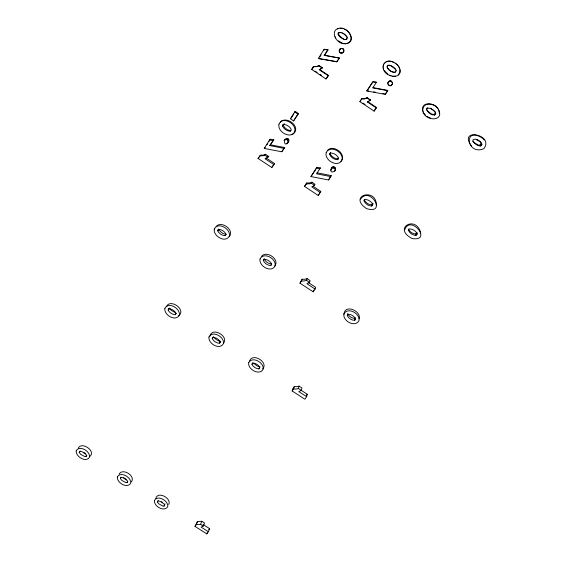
<?xml version="1.0" encoding="UTF-8"?>
<svg xmlns="http://www.w3.org/2000/svg" width="562" height="562" viewBox="0 0 562 562"><rect width="100%" height="100%" fill="white"/><g stroke="black" fill="none" stroke-linecap="round" stroke-linejoin="round"><path stroke-width="0.84" d="M340.972 48.423C344.302 47.285 345.131 52.87 341.815 53.046C338.647 53.762 338.282 48.43 341.373 48.402L340.158 48.81M340.565 48.789L339.181 51.275M391.475 81.202L392.409 82.937L391.475 81.202C390.049 80.24 388.054 81.455 387.949 83.085L388.342 81.961M331.805 168.08C342.195 168.586 326.473 177.128 332.261 167.153C334.523 165.509 336.94 169.253 334.615 170.729M390.555 85.74L391.377 85.073L390.555 85.74C388.876 86.126 387.499 84.377 387.977 82.79M341.815 53.046C344.113 52.554 344.253 48.824 341.851 48.381L342.244 48.36M391.377 85.382L392.388 83.857L392.402 82.649M391.475 81.483L390.674 80.865M389.677 85.761L387.935 83.984M388.314 82.249L389.803 80.9M366.867 90.995L372.782 81.947L376.421 82.256L372.929 81.659L366.867 90.995L385.265 94.367L387.689 90.707L387.717 90.356L372.929 87.588M372.444 205.425L372.866 203.282L372.444 205.425L371.651 206.029C368.56 206.05 365.272 203.837 364.092 200.971L364.302 199.805C365.469 202.643 368.735 204.842 371.798 204.821L372.592 204.224M371.651 206.029L371.798 204.821M79.214 452.396L79.909 451.272L82.221 451.764L86.148 454.602L86.422 456.182L84.883 456.611L80.647 454.272L79.214 452.396L80.225 451.075M385.265 94.367L387.717 90.356M347.527 314.27L347.316 315.563C348.496 318.268 351.615 320.291 354.545 320.34L355.296 319.806L355.472 318.485M354.545 320.34L354.812 318.366L355.563 317.832M120.359 478.494L121.083 477.391L123.401 477.89L127.3 480.707L127.553 482.273L125.993 482.681L121.771 480.355L120.359 478.494L121.237 477.089M168.27 309.262L168.958 308.791C171.824 308.875 174.838 310.786 176.089 313.364L175.232 314.72C172.372 314.65 169.408 312.655 168.143 310.091L169.317 308.032M155.779 498.452C157.789 490.71 171.754 498.227 168.783 504.521M157.416 501.992L158.161 500.904L160.479 501.409L164.357 504.212L164.582 505.758L163.008 506.158L158.807 503.84L157.416 501.992L158.175 500.517M210.076 336.013C212.162 326.403 229.486 336.483 223.367 343.424M217.852 229.9L218.583 229.38C221.576 229.415 224.751 231.46 225.98 234.178L225.053 235.647C222.067 235.633 218.955 233.497 217.705 230.792L218.695 229.008M388.194 65.227C386.157 66.969 388.609 64.511 389.543 65.206C392.262 66.063 395.395 67.756 396.168 70.707L395.023 72.442C391.756 72.54 387.991 70.053 387.113 66.878C388.272 69.913 391.735 72.343 394.995 72.231L396.168 70.707M212.246 338.626L213.089 337.348C215.934 337.439 218.955 339.322 220.185 341.893L219.299 343.227C216.454 343.15 213.497 341.183 212.246 338.626L213.497 336.582M249.486 361.507C251.678 352.037 268.959 362.019 262.735 368.897M282.531 126.036L282.714 125.059L284.33 123.879L283.501 124.483C286.662 124.441 290.041 126.661 291.249 129.569L290.224 131.192C287.07 131.248 283.754 128.93 282.531 126.036L283.36 125.424L283.55 124.455L282.714 125.059M263.606 259.827L264.351 259.321C267.315 259.363 270.498 261.372 271.706 264.091L270.751 265.531C267.779 265.503 264.667 263.409 263.438 260.705L264.224 258.794M251.952 364.309L252.816 363.045C255.64 363.15 258.668 365.005 259.876 367.576L258.963 368.89C256.139 368.798 253.174 366.867 251.952 364.309L252.598 362.827M345.18 39.656C342.258 38.89 339.076 37.106 338.036 34.099L338.254 33.046L339.097 32.406L342.413 32.982M343.579 39.115L338.984 35.476L338.675 33.144L339.511 32.512L340.853 32.484M329.739 154.536L330.414 152.752L329.739 154.536C330.941 157.437 334.257 159.72 337.397 159.671L338.598 158.182L337.397 159.671M383.066 66.52L383.432 64.981M387.077 67.047L387.344 65.845M364.092 200.971L364.309 200.037L365.11 199.489C368.201 199.482 371.559 201.603 372.725 204.477M376.378 205.123C376.35 186.998 347.548 195.731 366.424 208.565C387.555 215.084 369.873 185.397 360.565 199.159M347.316 315.563L348.278 314.228C351.208 314.291 354.39 316.23 355.556 318.942L355.296 319.806M359.174 318.724C361.45 310.674 344.26 303.831 344.106 314.228M404.682 229.802C410.534 213.904 432.944 241.702 412.269 238.562C392.065 228.446 416.182 214.333 420.727 233.075M306.662 396.688L307.252 394.257L298.394 388.49L296.026 389.101L293.624 388.953L292.163 390.99L304.843 399.189L306.662 396.688L298.836 391.63L301.309 390.379L301.942 387.984L299.04 386.108L296.687 386.719L294.305 386.572L292.851 388.595L292.163 390.99M426.979 108.726L426.734 109.738L426.46 109.232C427.591 112.498 431.124 115.154 434.588 115.062L435.761 113.376C434.637 110.328 431.082 108.045 427.844 108.122L426.979 108.726L426.706 108.227M376.287 107.911L376.407 107.426L367.696 101.603L367.506 102.038L376.287 107.911L374.13 111.164L359.905 101.652L361.872 98.589L364.583 98.631L367.288 97.718L370.534 99.888L367.506 102.038M408.497 230.378L408.729 229.458L409.543 228.917C412.613 228.924 415.978 231.01 417.116 233.883L416.013 235.408C412.641 235.338 408.384 232.717 408.37 228.987C409.515 231.832 412.782 233.989 415.824 233.982L416.92 232.464L417.116 233.883M343.726 33.839L345.574 35.266L347.147 37.759L346.03 39.53L344.808 39.607M374.13 111.164L374.264 110.651M338.191 159.046L338.457 158.07C337.277 155.161 333.884 152.976 330.744 153.005L329.943 153.574M298.394 388.49L299.04 386.108M293.624 388.953L294.305 386.572M426.944 110.475L431.44 114.037L434.25 114.522L435.409 112.843L435.023 111.705L430.45 108.115M315.099 289.058L306.936 283.719L309.522 282.307L310.119 280.593L307.098 278.612L304.639 279.328L302.145 279.216L299.953 283.164L313.189 291.818L315.099 289.058L315.654 287.294L308.222 282.433M313.189 291.818L313.751 290.041M473.752 142.411L478.782 145.263L480.868 144.567L480.826 142.439M472.726 141.188C474.616 143.619 477.426 146.211 480.707 146.001L481.908 144.343L481.536 143.205L479.744 141.188L476.85 139.193M299.953 283.164L301.492 280.916L304 281.028L306.48 280.312L307.098 278.612M208.397 531.743L201.091 527.107L203.296 526.074L204.512 522.976L201.807 521.255L197.508 521.55L194.986 526.39L206.83 533.9L208.397 531.743L209.577 528.617L203.044 524.465M206.83 533.9L207.427 532.326M301.492 280.916L302.145 279.216M284.224 140.374C284.983 151.424 294.221 133.327 284.224 140.374L285.622 139.018M284.73 140.437L285.039 139.657M194.986 526.39L196.25 524.634L200.571 524.346L201.807 521.255M287.224 143.359C289.521 141.849 287.091 138.062 284.815 139.727M196.25 524.634L197.508 521.55M258.963 368.89L259.883 366.642L257.452 366.15L253.399 363.108M331.334 168.558L332.261 167.153M78.216 448.216C81.687 441.015 96.524 451.307 89.709 456.555M334.769 171.08L335.542 169.331M166.45 306.578C170.307 298.127 186.633 309.873 178.723 315.746M335.114 169.422L335.542 168.481M334.797 168.635L335.233 167.708M310.962 176.573L316.42 168.221L319.785 168.825L320.326 167.89L316.989 167.293L310.962 176.573L328.531 179.966L331.229 175.604L317.101 172.822M359.905 101.652L361.64 99.003L364.373 99.045L367.288 97.718M328.531 179.966L331.229 175.604M334.2 168.045L334.636 167.118M119.102 474.159C122.544 467.549 136.06 476.056 131.346 481.936M333.421 167.722L333.863 166.802M332.585 167.743L333.034 166.816M320.242 192.471L311.777 186.879L314.474 185.312L315.05 184.266L311.917 182.193L309.36 183.001L306.775 182.931L304.534 186.415L318.254 195.478L320.783 191.368L313.076 186.282M330.877 170.328L331.341 169.387M330.877 169.492L331.664 167.785M318.254 195.478L320.783 191.368M163.964 506.179L165.066 503.952M383.361 65.136L384.092 63.661M270.751 265.531L271.622 263.943C268.678 263.915 265.587 261.836 264.365 259.145L263.438 260.705M361.64 99.003L361.872 98.589M219.988 342.722L220.782 341.338M219.299 343.227L220.501 341.155M304.534 186.415L306.135 183.964L310.027 183.746L311.313 183.226L311.917 182.193M126.942 482.702L127.799 481.29M316.42 168.221L316.989 167.293M306.135 183.964L306.775 182.931M317.34 66.337L319.251 65.585L322.525 67.77L319.729 69.519L328.489 75.378L326.417 78.666L325.904 78.926L311.587 69.358L313.266 66.66L316.582 66.52M324.695 55.28L339.462 58.005L336.694 61.82L318.338 58.504L324.063 49.294L328.089 49.849L324.695 55.28L324.169 55.357L327.583 49.877L328.089 49.849M313.877 66.499L312.212 69.175L311.587 69.358M319.785 57.001L321.099 54.893M323.726 50.671L324.597 49.266M274.621 163.577L271.811 167.518L258.028 158.414L260.571 155.098L263.135 155.161L265.664 154.325L268.812 156.412L265.236 158.849L273.736 164.469L274.621 163.577L266.184 157.999L265.236 158.849M284.737 147.567L281.759 151.775L264.245 148.424L269.528 139.945L270.455 139.228L273.778 139.819L269.732 145.579L283.922 148.347L284.737 147.567L270.652 144.827M266.957 144.841L267.828 143.443M269.142 141.336L270.455 139.228M269.732 145.579L273.778 139.819M294.636 111.986L290.385 118.772L293.575 120.886L298.555 113.587L295.38 111.473L294.636 111.986L297.832 114.107L298.555 113.587M291.165 118.21L293.694 114.17M294.537 112.822L295.38 111.473M293.575 120.886L297.832 114.107M325.904 78.926L328.489 75.378M336.694 61.82L339.462 58.005M271.811 167.518L273.736 164.469M281.759 151.775L283.922 148.347M320.326 167.89L316.532 173.791L330.772 176.594M376.421 82.256L372.782 87.918L387.689 90.707M374.692 110.004L376.407 107.426M208.797 529.685L209.577 528.617M306.346 395.5L307.252 394.257M85.831 456.625L86.822 455.297M280.396 122.361L281.246 121.301M175.232 314.72L176.243 313.47M293.364 133.777C298.984 127.195 288.081 118.217 281.45 121.118M216.103 226.584C221.245 220.185 234.895 229.991 229.254 236.672M384.029 63.801C387.457 58.567 394.826 61.743 398.001 65.635M327.274 150.665C332.795 143.57 347.393 154.283 340.902 161.357M398.191 74.915L399.828 72.449L400.081 69.646M168.143 310.091L169.703 308.243L171.192 310.336L175.716 312.858M261.541 256.314C266.69 250.02 280.375 259.707 274.586 266.325M225.053 235.647L226.268 234.27C223.297 234.249 220.206 232.134 218.969 229.444L217.705 230.792M287.8 142.741L288.587 142.01M286.465 143.689L288.018 142.622M288.13 141.933L288.917 141.203M288.116 141.069L288.903 140.345M287.793 140.275L288.58 139.559M287.189 139.685L287.983 138.969M286.409 139.362L287.21 138.645M285.58 139.383L286.388 138.674M259.574 155.927L263.445 155.688L265.664 154.325M258.028 158.414L259.033 157.564M347.218 38.883L346.03 39.53M290.224 131.192L291.004 130.56C287.863 130.581 284.576 128.305 283.36 125.424M264.245 148.424L265.208 147.651M322.525 67.77L319.16 69.709L327.99 75.61M384.977 62.656C387.344 60.527 390.941 60.928 393.59 62.277M267.568 157.304L268.812 156.412M369.185 100.851L370.534 99.888M319.251 65.585L315.992 66.688L313.266 66.66M337.439 28.95L338.753 28.437M346.838 43.604C354.425 41.117 350.463 31.1 344.436 29.224M291.833 134.318L293.062 133.861M318.338 58.504L337.13 61.694M340.937 53.074L342.209 52.99M342.623 52.68L343.01 52.624M340.129 52.737L341.338 53.018M343.242 52.006L343.621 51.957M345.335 43.787C357.861 42.312 348.454 27.067 339.855 28.1C329.065 29.512 335.872 43.991 344.169 43.681M339.504 52.111L340.537 52.68M395.732 76.221L392.69 76.263M343.607 51.121L343.986 51.079M343.607 50.194L343.993 50.159M339.181 50.369L339.596 50.334M343.284 49.351L343.67 49.323M339.525 49.512L339.94 49.484M342.658 48.718L343.045 48.697M389.789 81.181L390.667 81.146M337.811 158.807C334.699 158.849 331.404 156.587 330.21 153.707M388.166 65.389L391.096 65.866L395.76 69.533M354.812 318.366C351.903 318.317 348.805 316.301 347.632 313.624M340.263 28.241L343.284 28.718M343.789 43.66L345.7 43.808M324.063 49.294L327.583 49.877M269.528 139.945L272.879 140.542M347.147 37.759L347.499 37.823M367.063 90.644L368.721 90.946M373.695 91.859L375.36 92.161M382.82 93.524L384.485 93.833M324.169 55.357L339.048 58.097M338.036 34.099L338.464 34.191M338.254 33.046L338.675 33.144M339.097 32.406L339.511 32.512M219.461 341.162L216.321 339.673L213.996 337.614M342.595 43.26L338.338 40.836M389.494 75.132L391.117 75.842M428.722 117.325L430.33 118.02M342.012 32.877L344.106 33.938L347.07 36.642M83.949 452.558L85.586 453.478M126.422 479.386L123.521 477.545M161.575 501.803L162.657 502.414M427.064 116.341L428.167 116.994M200.571 524.346L203.296 526.074M306.48 280.312L309.522 282.307M311.313 183.226L314.474 185.312M264.709 155.154L267.884 157.248M318.682 65.74L321.977 67.946M367.091 98.125L370.372 100.317M315.057 71.072L317.186 72.498M320.024 74.395L321.443 75.343M362.975 103.106L365.089 104.518M395.114 63.056L397.952 65.48L399.723 68.353M482.646 138.252C462.8 125.298 466.692 156.229 483.861 148.649C494.63 134.451 457.77 127.434 471.37 145.916M387.822 74.142L384.303 70.629M480.447 141.947L475.403 139.109L473.162 139.706L472.902 140.704L473.373 141.94M437.665 108.431C434.11 102.79 422.167 101.968 422.779 110.602M425.666 115.273L423.6 112.878M481.198 143.57L481.908 144.343M480.868 144.567L481.578 145.354M480.011 145.214L480.707 146.001M438.648 109.738C435.501 102.01 419.287 100.788 423.186 112.07M483.172 138.737L484.135 140.022M435.409 112.843L435.761 113.376M435.1 113.861L435.445 114.402M434.25 114.522L434.588 115.062M427.556 107.63L427.844 108.122M398.95 66.794C405.511 81.153 381.984 77.788 383.129 66.358M335.029 36.642L335.732 38.012M438.276 109.232C445.181 121.743 425.244 121.462 422.94 111.55M383.193 67.784L383.621 69.274M438.964 110.588L439.407 113.426M416.632 233.392L416.821 234.811M415.824 233.982L416.013 235.408M392.388 83.857L392.009 84.721M76.172 450.843C75.582 456.674 86.239 463.116 89.618 457.039C90.229 451.223 79.544 444.739 76.172 450.843M117.332 476.948C116.692 482.786 127.314 489.081 130.749 483.13C131.41 477.307 120.76 470.963 117.332 476.948M164.863 308.419C163.774 315.029 175.815 322.138 179.376 315.078C180.5 308.475 168.424 301.316 164.863 308.419M154.395 500.454C153.707 506.299 164.294 512.46 167.785 506.622C168.488 500.791 157.873 494.581 154.395 500.454M214.298 229.043C212.893 236.117 225.734 243.599 229.401 235.963C230.827 228.903 217.958 221.365 214.298 229.043M208.98 336.954C207.828 343.572 219.826 350.512 223.458 343.6C224.638 336.989 212.612 330.006 208.98 336.954M278.956 124.195C277.185 132.442 291.854 139.994 295.57 130.791C297.347 122.558 282.735 115.119 278.956 124.195M260.044 258.963C258.569 266.044 271.369 273.343 275.113 265.868C276.609 258.801 263.782 251.446 260.044 258.963M248.692 362.645C247.477 369.269 259.447 376.055 263.135 369.276C264.372 362.659 252.38 355.823 248.692 362.645M326.171 152.702C324.253 160.416 338.148 168.214 342.033 159.952C343.979 152.246 330.056 144.392 326.171 152.702M343.944 313.835C342.342 320.916 355.072 327.892 358.942 320.705C360.565 313.645 347.808 306.613 343.944 313.835"/></g></svg>
